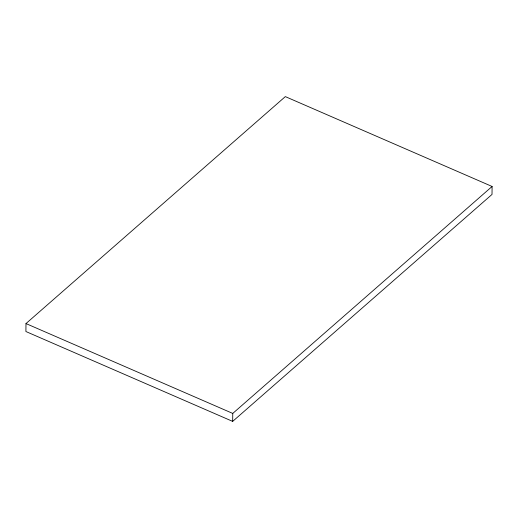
<?xml version="1.0" encoding="UTF-8"?>
<svg xmlns="http://www.w3.org/2000/svg" width="518" height="518" viewBox="0 0 518 518"><rect width="100%" height="100%" fill="white"/><g stroke="black" fill="none" stroke-linecap="round" stroke-linejoin="round"><path stroke-width="0.78" d="M25.984 323.569L25.9 331.526L232.673 421.387L492.016 194.431L492.1 186.474L285.327 96.613L25.984 323.569L232.757 413.429L492.1 186.474M232.673 421.387L232.757 413.429"/></g></svg>
